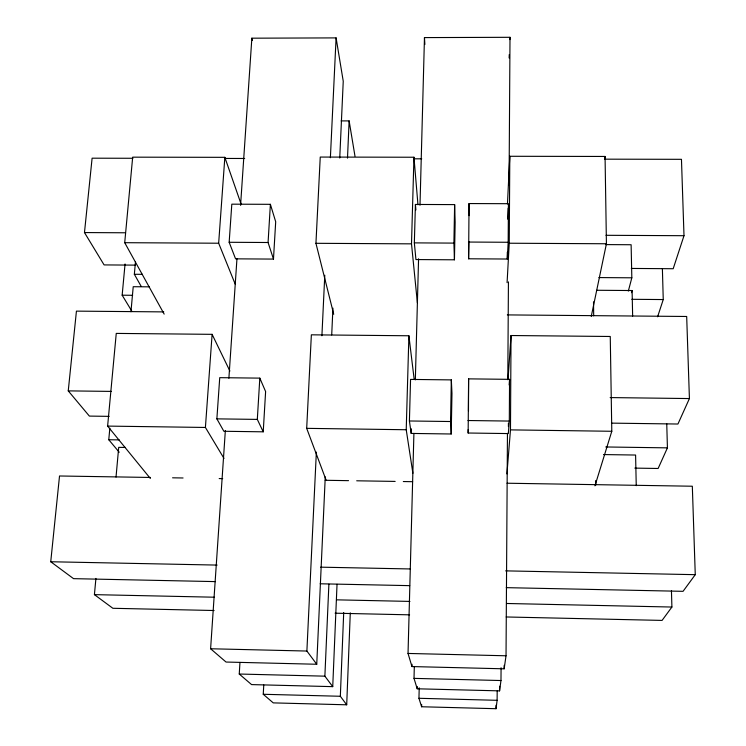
<?xml version="1.0" encoding="UTF-8"?>
<svg xmlns="http://www.w3.org/2000/svg" width="746" height="746" viewBox="0 0 746 746"><rect width="100%" height="100%" fill="white"/><g stroke="black" fill="none" stroke-linecap="round" stroke-linejoin="round"><path stroke-width="1.12" d="M507.084 282.669L509.248 243.224L509.798 156.278L605.062 156.455L606.423 243.765L591.252 316.435M508.399 426.6L508.418 423.113M509.313 421.07L509.565 379.341L468.6 378.865L468.152 433.016L508.352 433.575L509.313 421.07L467.975 420.52M506.926 473.906L510.478 429.882L511.029 335.523L610.256 336.483L611.795 431.281L594.944 485.814M414.31 666.737L414.011 678.375L417.2 688.791L499.578 690.871L499.615 686.217M499.578 690.871L500.976 680.538L501.079 667.745M413.909 433.417L408.034 653.449L411.96 666.57L504.156 668.817L504.184 665.329M507.289 259.03L508.175 242.273L508.427 203.705L469.048 203.555L468.609 258.787L507.289 259.03L507.327 252.176M504.156 668.817L506.03 655.781L507.457 433.314M507.802 379.733L508.427 281.895M509.052 185.222L510.003 37.3L424.465 37.598L419.998 205.234M419.215 687.812L418.954 698.293L421.602 706.76L496.034 708.7L496.062 705.212M496.034 708.7L497.116 700.308L497.19 691.001M468.609 258.787L468.87 241.676M468.152 433.016L468.208 429.528M468.479 410.953L468.6 378.865M451.209 433.995L450.547 421.527L451.33 379.891L410.561 379.416L409.414 420.977L411.195 433.426L451.209 433.995L451.964 393.375L451.33 379.891M454.445 259.804L453.904 243.103L454.631 204.609L415.419 204.451L414.347 242.879L415.932 259.561L454.445 259.804L455.144 222.177L454.631 204.609M417.2 688.791L417.256 686.46M421.602 706.76L421.658 704.429M411.96 666.57L412.016 664.248M411.195 433.426L411.316 428.801M415.335 379.863L418.571 258.787M412.892 473.3L406.225 429.743L408.892 335.775L311.362 334.823L306.69 428.353L326.216 480.415M417.378 302.801L411.503 243.849L413.955 157.238L320.248 157.061L315.94 243.308L333.723 314.28M263.767 684.996L263.245 694.284L273.25 702.881L346.704 704.802L350.284 612.876M346.704 704.802L340.335 696.27L343.71 612.503M239.96 662.411L239.252 674.03L251.57 684.595L332.735 686.646L337.033 584.286M509.126 57.983L509.266 54.542M509.9 39.594L510.003 37.3M332.735 686.646L324.874 676.165L328.893 584.202M347.496 158.152L349.128 120.899L341.071 120.899M225.348 430.535L210.605 648.759L226.047 662.047L316.742 664.257L325.256 476.89M331.709 334.917L332.93 308.154M339.747 158.031L343.244 81.221L336.092 37.897L251.859 38.186L240.566 205.337M316.742 664.257L306.886 651.044L316.36 452.095M321.908 335.747L324.78 275.246M330.385 157.732L336.092 37.897M507.457 203.966L509.798 156.278M507.653 219.128L508.203 208.115M263.226 431.822L265.613 391.557L259.822 378.129L219.734 377.663L216.872 418.86L223.865 431.272L263.226 431.822L257.314 419.401L259.822 378.129M273.474 259.086L275.694 221.767L270.388 204.32L231.81 204.171L229.162 242.282L235.568 258.843L273.474 259.086L268.075 242.506L270.388 204.32M228.882 378.297L236.958 258.741M508.054 379.472L511.029 335.523M509.164 384.983L509.565 379.341M223.996 458.426L205.411 427.458L212.106 334.339L116.255 333.406L107.62 426.097L150.347 478.466M235.251 284.245L218.662 243.224L224.844 157.331L132.676 157.164L124.713 242.692L164.167 314.103M116.022 477.067L118.707 447.358L125.496 447.46M130.96 311.744L133.217 286.716L149.489 286.837M141.199 286.408L134.345 274.276L135.492 261.576M214.102 610.517L112.87 608.288L94.416 594.637L95.917 578.42M119.239 452.235L108.767 439.739L109.839 428.204M131.688 310.905L122.157 295.202L125.058 263.972M215.454 581.61L73.546 578.654L50.737 561.747L59.521 475.985L150.422 477.459M109.186 416.361L89.371 416.091L68.25 390.876L76.428 311.129L163.766 311.893M135.511 265.128L104.095 264.914L84.475 232.566L92.103 158.189L132.863 158.273M604.642 158.739L605.062 156.455M628.337 291.08L631.825 277.81L631.125 244.744L605.565 244.595M631.517 292.702L632.095 290.539L596.781 290.269M604.586 159.168L681.462 159.318L683.998 235.708L673.19 268.728L631.293 268.439M657.608 316.78L663.25 299.556L662.383 268.597M507.336 314.905L686.684 316.481L689.416 398.56L677.937 424.026L611.506 423.131M666.747 423.756L667.428 447.861L658.131 468.479L634.837 468.115M507.028 483.222L692.325 486.224L695.263 574.672L683.056 591.326L506.245 587.652M671.447 590.851L671.904 607.039L662.075 620.411L506.161 616.97M224.882 158.441L244.679 158.478M413.564 158.805L421.723 158.823M84.475 232.566L125.225 232.78M606.004 235.298L683.998 235.708M468.451 242.049L508.175 242.273M509.248 243.224L606.423 243.765M414.347 242.879L453.904 243.103M229.162 242.282L268.075 242.506M315.94 243.308L411.503 243.849M124.713 242.692L218.662 243.224M134.345 274.276L142.458 274.332M598.889 277.577L631.825 277.81M122.157 295.202L132.629 295.285M631.834 299.305L663.25 299.556M68.25 390.876L111.368 391.408M610.163 397.581L689.416 398.56M409.414 420.977L450.547 421.527M216.872 418.86L257.314 419.401M510.478 429.882L611.795 431.281M306.69 428.353L406.225 429.743M107.62 426.097L205.411 427.458M108.767 439.739L119.239 439.898M605.743 446.966L667.428 447.861M603.467 454.566L635.592 455.041L636.245 485.674M172.568 477.813L183.059 477.981M219.184 478.568L222.681 478.624M325.228 480.284L348.541 480.657M356.7 480.797L395.156 481.412M403.316 481.543L412.631 481.702M50.737 561.747L217.105 565.086M320.649 567.165L410.225 568.956M505.629 570.867L695.263 574.672M320.146 583.782L409.703 585.647M94.416 594.637L214.335 597.21M336.586 599.84L409.936 601.416M506.571 603.486L671.904 607.039M335.113 613.193L409.582 614.835M210.605 648.759L306.886 651.044M408.034 653.449L506.03 655.781M239.252 674.03L324.874 676.165M414.011 678.375L500.976 680.538M263.245 694.284L340.335 696.27M418.954 698.293L497.116 700.308M212.106 334.339L229.889 371.032M224.844 157.331L241.266 204.59M251.859 38.186L252.446 40.405M349.128 120.899L354.993 156.25M408.892 335.775L414.207 379.574M415.419 204.451L415.895 209.934M413.955 157.238L417.956 204.73M424.465 37.598L424.875 44.462M632.095 290.539L632.645 316.145M593.518 301.86L593.685 315.81M595.756 480.489L595.821 485.012M469.048 203.555L469.141 215.659"/></g></svg>
